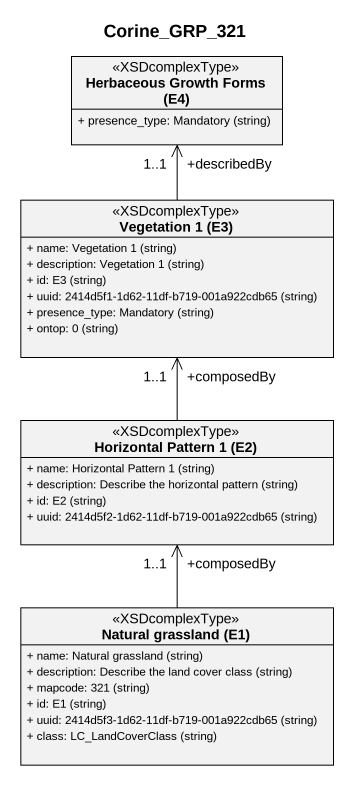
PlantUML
@startuml
title Corine_GRP_321
hide circle
hide empty members
skinparam classAttributeIconSize 0
class "Herbaceous Growth Forms (E4)" as Herbaceous_Growth_Forms_E4 <<XSDcomplexType>> {
  {field} + presence_type: Mandatory (string)
}
class "Vegetation 1 (E3)" as Vegetation_1_E3 <<XSDcomplexType>> {
  {field} + name: Vegetation 1 (string)
  {field} + description: Vegetation 1 (string)
  {field} + id: E3 (string)
  {field} + uuid: 2414d5f1-1d62-11df-b719-001a922cdb65 (string)
  {field} + presence_type: Mandatory (string)
  {field} + ontop: 0 (string)
}
class "Horizontal Pattern 1 (E2)" as Horizontal_Pattern_1_E2 <<XSDcomplexType>> {
  {field} + name: Horizontal Pattern 1 (string)
  {field} + description: Describe the horizontal pattern (string)
  {field} + id: E2 (string)
  {field} + uuid: 2414d5f2-1d62-11df-b719-001a922cdb65 (string)
}
class "Natural grassland (E1)" as Natural_grassland_E1 <<XSDcomplexType>> {
  {field} + name: Natural grassland (string)
  {field} + description: Describe the land cover class (string)
  {field} + mapcode: 321 (string)
  {field} + id: E1 (string)
  {field} + uuid: 2414d5f3-1d62-11df-b719-001a922cdb65 (string)
  {field} + class: LC_LandCoverClass (string)
}
Vegetation_1_E3 -up-> "+describedBy\n1..1" Herbaceous_Growth_Forms_E4
Horizontal_Pattern_1_E2 -up-> "+composedBy\n1..1" Vegetation_1_E3
Natural_grassland_E1 -up-> "+composedBy\n1..1" Horizontal_Pattern_1_E2
@enduml
